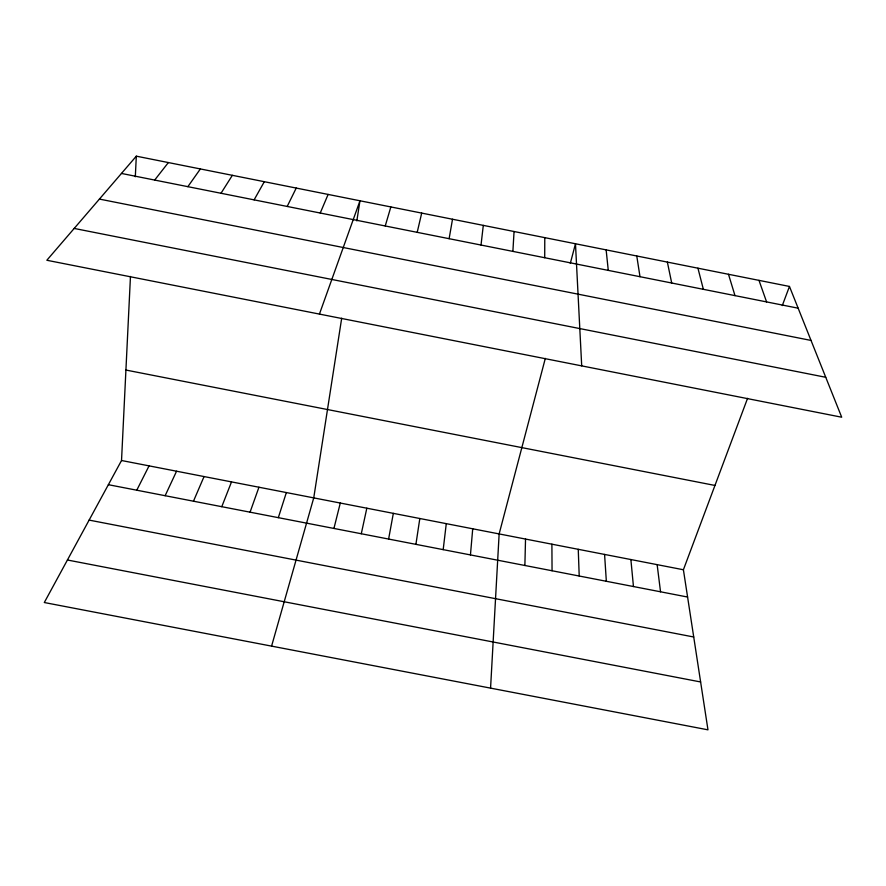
<?xml version="1.0" encoding="UTF-8"?>
<svg xmlns="http://www.w3.org/2000/svg" width="886" height="886" viewBox="0 0 886 886"><rect width="100%" height="100%" fill="white"/><g stroke="black" fill="none" stroke-linecap="round" stroke-linejoin="round"><path stroke-width="1.33" d="M544.713 257.726L544.779 237.636M524.877 565.49L525.531 539.053M747.574 398.312L683.405 569.753L707.969 729.831L44.3 602.524L121.526 460.51L130.463 276.454M135.314 176.768L136.311 156.169L789.459 286.444L841.7 417.217L46.836 260.262L136.311 156.169M490.567 688.134L499.139 533.926L545.322 358.376M512.883 251.391L514.057 231.512M470.444 554.924L472.725 528.787M481.02 245.045L483.302 225.376M443.188 549.641L446.278 523.648M415.911 544.347L419.82 518.509M341.697 318.174L313.744 497.877L271.581 646.127M356.836 220.88L359.971 200.779L319.436 314.087M449.124 238.699L452.513 219.23M388.611 539.053L393.329 513.359M361.289 533.749L366.826 508.199M417.195 232.342L421.703 213.083M333.933 528.444L340.29 503.049M570.307 263.386L575.479 243.761L581.703 365.874M385.233 225.974L390.848 206.936M278.326 517.657L286.355 492.561M250.062 512.174L258.945 487.234M782.283 305.592L789.459 286.444M221.777 506.692L231.512 481.895M320.234 213.028L328.119 194.422M193.469 501.199L204.057 476.557M165.128 495.706L176.569 471.219M287.186 206.449L296.234 188.065M136.765 490.202L149.058 465.87M254.116 199.859L264.316 181.696M221.002 193.27L232.365 175.317M187.854 186.669L200.38 168.938M154.673 180.068L168.362 162.559M67.425 560.007L700.627 681.965M121.526 460.51L683.405 569.753M108.38 484.697L687.591 597.042M89.121 520.104L693.727 637.001M125.923 370.049L714.958 485.45M74.203 228.433L825.752 377.292M121.46 173.446L798.153 308.195M99.42 199.084L811.022 340.434M758.981 280.364L766.589 301.916M728.48 274.272L734.992 295.625M697.935 268.181L703.362 289.323M667.368 262.09L671.699 283.022M636.768 255.988L640.002 276.709M657.146 564.648L660.535 591.804M606.135 249.874L608.272 270.385M630.876 559.531L633.457 586.543M604.573 554.426L606.345 581.282M578.248 549.309L579.211 576.022M551.9 544.181L552.056 570.761"/></g></svg>
